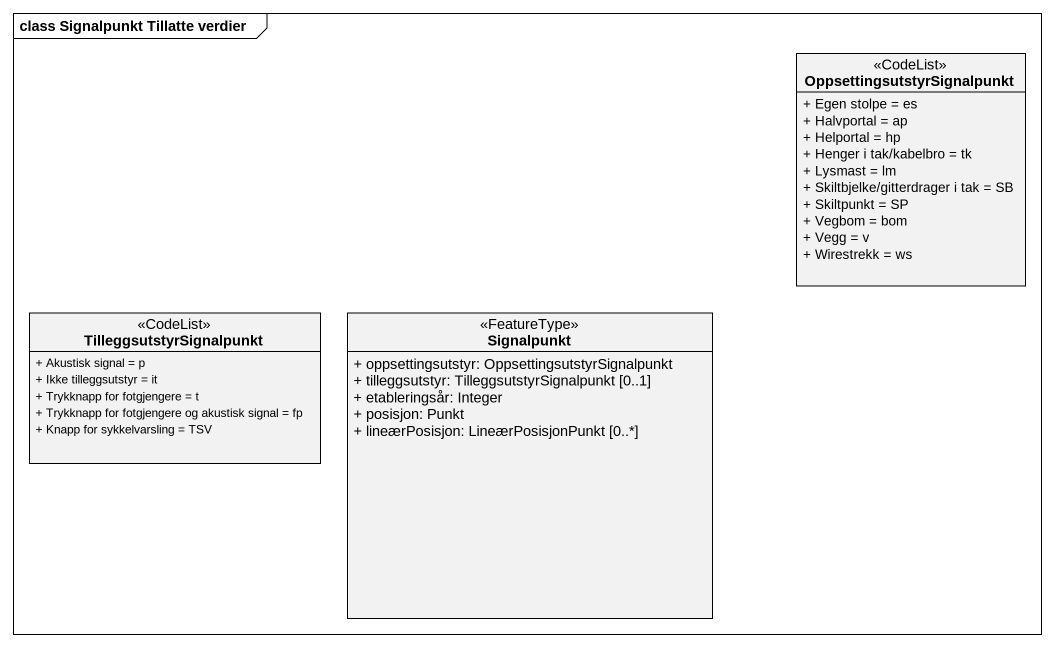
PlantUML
@startuml
mainframe class Signalpunkt Tillatte verdier
hide circle
hide empty members
skinparam classAttributeIconSize 0
class OppsettingsutstyrSignalpunkt <<CodeList>> {
  + Egen stolpe = es
  + Halvportal = ap
  + Helportal = hp
  + Henger i tak/kabelbro = tk
  + Lysmast = lm
  + Skiltbjelke/gitterdrager i tak = SB
  + Skiltpunkt = SP
  + Vegbom = bom
  + Vegg = v
  + Wirestrekk = ws
}
class TilleggsutstyrSignalpunkt <<CodeList>> {
  + Akustisk signal = p
  + Ikke tilleggsutstyr = it
  + Trykknapp for fotgjengere = t
  + Trykknapp for fotgjengere og akustisk signal = fp
  + Knapp for sykkelvarsling = TSV
}
class Signalpunkt <<FeatureType>> {
  + oppsettingsutstyr: OppsettingsutstyrSignalpunkt
  + tilleggsutstyr: TilleggsutstyrSignalpunkt [0..1]
  + etableringsår: Integer
  + posisjon: Punkt
  + lineærPosisjon: LineærPosisjonPunkt [0..*]
}
@enduml
